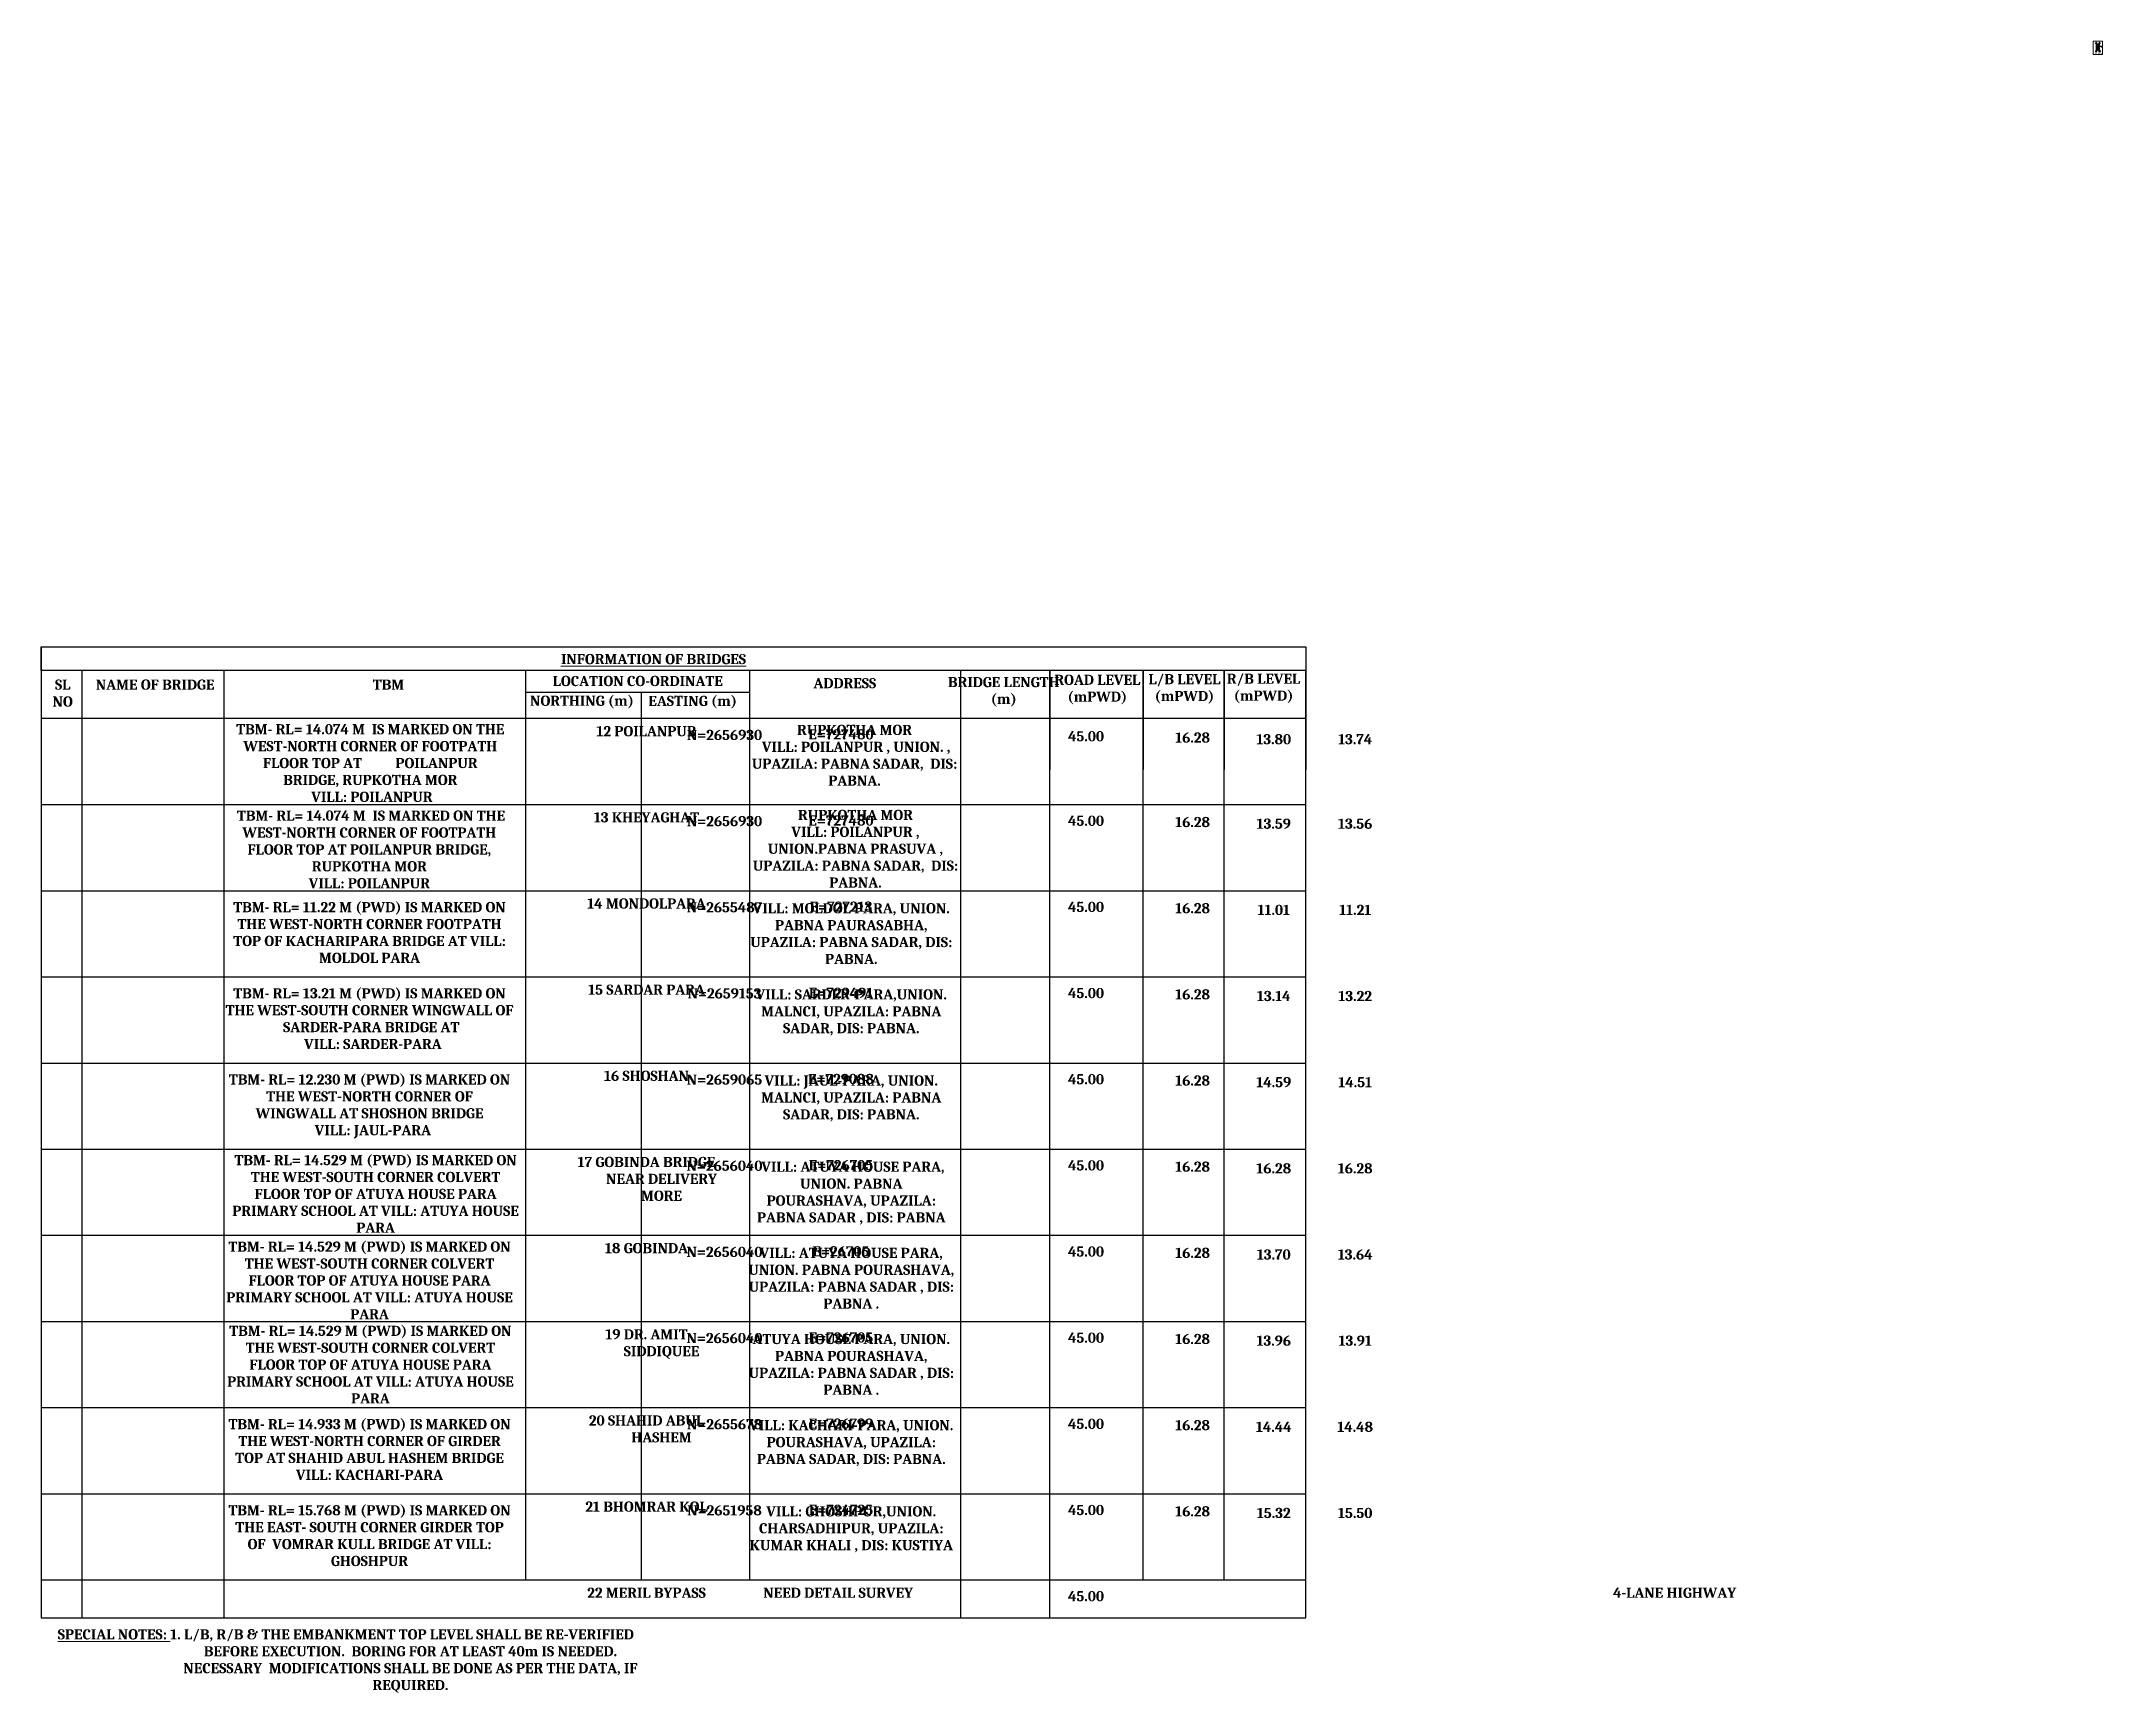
# Model space of a CAD drawing. Header units: millimetres. Extents: x 660635 to 3602845, y -5478610 to -489530.
# Drawn here: x 1075879 to 1564016, y -3151536 to -2760597 of the extents above; entities that cross this region are included whole.
import ezdxf
from ezdxf.enums import TextEntityAlignment as Align

# ---------------------------------------------------------------- set-up
doc = ezdxf.new("R2010")
doc.units = ezdxf.units.MM
doc.header["$LTSCALE"] = 25
doc.header["$MEASUREMENT"] = 0
doc.header["$PDMODE"] = 3
doc.layers.get('0').update_dxf_attribs({"lineweight": 13})
doc.layers.get('Defpoints').update_dxf_attribs({"color": 230, "lineweight": 9})
doc.layers.add('Box', color=7, linetype='Continuous')
doc.layers.add('DIM', color=8, linetype='Continuous', lineweight=13)
doc.layers.add('Text-5', color=6, linetype='Continuous', lineweight=9)
doc.styles.add('ROMANS', font='romans.shx', dxfattribs={"width": 0.8, "height": 100})
doc.styles.add('SERIFA', font='arial.ttf')
doc.styles.get("Standard").update_dxf_attribs({"font": 'swissl.ttf'})
doc.styles.add('tynrb', font='timesbd.ttf')
doc.dimstyles.get("Standard").update_dxf_attribs({"dimscale": 0, "dimtxt": 8, "dimasz": 7, "dimexe": 1, "dimexo": 1, "dimgap": 0.25, "dimtad": 1, "dimlfac": 0.0254, "dimzin": 3, "dimdsep": 46, "dimtxsty": 'SERIFA', "dimblk": 'D', "dimcen": 1, "dimse1": 1, "dimse2": 1, "dimclrd": 256, "dimclre": 256, "dimclrt": 6, "dimadec": 0, "dimazin": 0, "dimtfac": 1, "dimtofl": 0, "dimtmove": 2, "dimatfit": 3, "dimldrblk": 'D', "dimfxl": 1, "dimfrac": 1, "dimtolj": 1, "dimtzin": 3, "dimlwd": -1, "dimlwe": -1, "dimarcsym": 0})

# ---------------------------------------------------------------- blocks, each defined once
blk = doc.blocks.new('Anno_North_J_Metric')
h = blk.add_hatch(color=0)
h.paths.add_polyline_path([(-4, 0), (-5, 0, 1), (5, 0), (4, 0, -1)])
h.paths.add_polyline_path([(1, 0), (2, 0, 1), (-2, 0), (-1, 0, -1)])
at = {"color": 0}
for p, q in [((-5, 0), (-6, 0)), ((-5, 0), (-4, 0)), ((-3, 3), (-4, 4)), ((-1, 0), (-2, 0)), ((1, 1), (-1, -1)), ((1, -1), (-1, 1)), ((-1, -1), (1, 1)), ((-1, 1), (1, -1)), ((1, 0), (-1, 0)), ((-1, 0), (1, 0)), ((0, 5), (0, 6)), ((0, -1), (0, 1)), ((0, 1), (0, -1)), ((1, 0), (2, 0)), ((3, 3), (4, 4)), ((5, 0), (4, 0)), ((5, 0), (6, 0)), ((9, 0), (10, 0)), ((-3, -3), (-4, -4)), ((0, -5), (0, -6)), ((3, -3), (4, -4))]:
    blk.add_line(p, q, dxfattribs=at)
at = {"color": 0, "linetype": 'ByBlock'}
for p, q in [((6, 1), (8, 1)), ((6, 0), (6, 1)), ((6, 0), (7, 0)), ((7, 0), (6, 0)), ((8, 0), (7, 0)), ((8, 1), (8, 0)), ((6, -1), (6, 0)), ((8, -1), (6, -1)), ((7, 0), (8, 0)), ((8, 0), (8, -1))]:
    blk.add_line(p, q, dxfattribs=at)
at = {"color": 0}
for radius in [4.68, 4.17, 2, 1.41]:
    blk.add_circle((0, 0), radius, dxfattribs=at)
for points in [[(-5, 0), (-6, 0), (-7, 0)], [(-7, 0), (-5, 0), (-6, 0)], [(-4, 0), (-4, 1), (-4, -1)], [(-3, 3), (-2, 3), (-3, 2)], [(0, 4), (1, 3), (-1, 3)], [(0, 5), (0, 6), (0, 7)], [(0, 7), (0, 5), (0, 6)], [(3, 3), (3, 2), (2, 3)], [(4, 0), (3, -1), (3, 1)], [(12, 0), (10, 1), (10, 0)], [(10, 0), (10, -1), (12, 0)], [(-3, -3), (-3, -2), (-2, -3)], [(0, -4), (-1, -4), (1, -4)], [(0, -7), (0, -5), (0, -6)], [(0, -5), (0, -6), (0, -7)], [(3, -3), (2, -3), (3, -2)]]:
    blk.add_solid(points, dxfattribs=at)
at = {"color": 0, "style": 'ROMANS'}
for s, rotation, p in [('SW', 45, (-2, 2)), ('S', 270, (-3, 0)), ('NW', 315, (2, 2)), ('N', 270, (3, 0)), ('SE', 135, (-2, -2)), ('E', 180, (0, -3)), ('NE', 225, (2, -2))]:
    blk.add_text(s, height=0.5, rotation=rotation, dxfattribs=at).set_placement(p, align=Align.CENTER)
blk.add_text('W', height=0.5, dxfattribs=at).set_placement((0, 3), align=Align.CENTER)
blk = doc.blocks.new('D')
at = {"layer": 'DIM'}
for p, q in [((-1, 0), (1, 0)), ((0, 1), (0, -1))]:
    blk.add_line(p, q, dxfattribs=at)
at = {"layer": 'DIM', "color": 6, "const_width": 0.25}
blk.add_lwpolyline([(-0.125, 0, 1), (0.125, 0, 1)], format="xyb", close=True, dxfattribs=at)
blk = doc.blocks.new('*D253')
at = {"linetype": 'Continuous', "ltscale": 10, "transparency": 16777216}
blk.add_line((1563118, -2762665), (1563327, -2762665), dxfattribs=at)
at = {"layer": 'Defpoints', "color": 0, "linetype": 'Continuous', "lineweight": -2, "ltscale": 10, "transparency": 16777216}
for p in [(1563111, -2762661), (1563334, -2762661), (1563334, -2762665)]:
    blk.add_point(p, dxfattribs=at)
at = {"linetype": 'Continuous', "ltscale": 10, "transparency": 16777216, "xscale": 7, "yscale": 7, "zscale": 7, "rotation": 180}
blk.add_blockref('D', (1563111, -2762665), dxfattribs=at)
at = {"linetype": 'Continuous', "ltscale": 10, "transparency": 16777216, "xscale": 7, "yscale": 7, "zscale": 7}
blk.add_blockref('D', (1563334, -2762665), dxfattribs=at)
at = {"color": 6, "linetype": 'Continuous', "ltscale": 10, "transparency": 16777216, "insert": (1563223, -2762660), "char_height": 8, "attachment_point": 5, "style": 'SERIFA'}
blk.add_mtext('\\A1;3.0m', dxfattribs=at)
blk = doc.blocks.new('*D254')
at = {"linetype": 'Continuous', "ltscale": 10, "transparency": 16777216}
blk.add_line((1563118, -2761378), (1563327, -2761378), dxfattribs=at)
at = {"layer": 'Defpoints', "color": 0, "linetype": 'Continuous', "lineweight": -2, "ltscale": 10, "transparency": 16777216}
for p in [(1563111, -2761374), (1563334, -2761374), (1563334, -2761378)]:
    blk.add_point(p, dxfattribs=at)
at = {"linetype": 'Continuous', "ltscale": 10, "transparency": 16777216, "xscale": 7, "yscale": 7, "zscale": 7, "rotation": 180}
blk.add_blockref('D', (1563111, -2761378), dxfattribs=at)
at = {"linetype": 'Continuous', "ltscale": 10, "transparency": 16777216, "xscale": 7, "yscale": 7, "zscale": 7}
blk.add_blockref('D', (1563334, -2761378), dxfattribs=at)
at = {"color": 6, "linetype": 'Continuous', "ltscale": 10, "transparency": 16777216, "insert": (1563223, -2761373), "char_height": 8, "attachment_point": 5, "style": 'SERIFA'}
blk.add_mtext('\\A1;3.0m', dxfattribs=at)
blk = doc.blocks.new('*D255')
at = {"linetype": 'Continuous', "ltscale": 10, "transparency": 16777216}
blk.add_line((1562397, -2762019), (1562606, -2762019), dxfattribs=at)
at = {"layer": 'Defpoints', "color": 0, "linetype": 'Continuous', "lineweight": -2, "ltscale": 10, "transparency": 16777216}
for p in [(1562390, -2762015), (1562613, -2762015), (1562613, -2762019)]:
    blk.add_point(p, dxfattribs=at)
at = {"linetype": 'Continuous', "ltscale": 10, "transparency": 16777216, "xscale": 7, "yscale": 7, "zscale": 7, "rotation": 180}
blk.add_blockref('D', (1562390, -2762019), dxfattribs=at)
at = {"linetype": 'Continuous', "ltscale": 10, "transparency": 16777216, "xscale": 7, "yscale": 7, "zscale": 7}
blk.add_blockref('D', (1562613, -2762019), dxfattribs=at)
at = {"color": 6, "linetype": 'Continuous', "ltscale": 10, "transparency": 16777216, "insert": (1562501, -2762015), "char_height": 8, "attachment_point": 5, "style": 'SERIFA'}
blk.add_mtext('\\A1;3.0m', dxfattribs=at)

msp = doc.modelspace()

# ---------------------------------------------------------------- hatches: boundary and pattern name
at = {"linetype": 'Continuous', "ltscale": 10}
for points in [[(1562365.998, -2762023.756, 1), (1562405.861, -2762023.756, 1)], [(1563318.919, -2761378.295, 1), (1563358.782, -2761378.295, 1)], [(1563322.906, -2762665.232, 1), (1563362.769, -2762665.232, 1)]]:
    msp.add_hatch(color=0, dxfattribs=at).paths.add_polyline_path(points)

# ---------------------------------------------------------------- linework, layer by layer
at = {"color": 0, "linetype": 'Continuous', "lineweight": 53, "ltscale": 10}
for p, q in [((1562274.326, -2763098.768), (1562609.178, -2762800.006)), ((1562609.178, -2761230.181), (1562310.415, -2760895.33)), ((1562609.178, -2761230.181), (1562609.178, -2762800.006)), ((1563402.245, -2760895.33), (1563111.45, -2761230.181)), ((1563111.45, -2761230.181), (1563111.45, -2762800.006)), ((1563111.45, -2762035.049), (1563111.45, -2761696.408)), ((1563446.301, -2763090.801), (1563111.45, -2762800.006))]:
    msp.add_line(p, q, dxfattribs=at)
at = {"color": 0, "linetype": 'Continuous', "ltscale": 10}
for p, q in [((1562609.178, -2761696.408), (1562609.178, -2761696.408)), ((1562609.178, -2761696.408), (1562609.178, -2761696.408)), ((1563111.45, -2761047.137), (1563111.45, -2761047.137))]:
    msp.add_line(p, q, dxfattribs=at)
msp.add_lwpolyline([(1561765.166, -2760597.017), (1563961.98, -2760597.017), (1563961.98, -2763696.178), (1561765.166, -2763696.178)], close=True, dxfattribs=at)
at = {"layer": 'Text-5', "color": 0, "lineweight": -2, "ltscale": 100}
for p, q in [((1075879.334, -2903922.157), (1375280.477, -2903922.157)), ((1075879.334, -2909588.823), (1075879.334, -2903922.157)), ((1075879.334, -2903922.157), (1075879.334, -3133822.29)), ((1375280.477, -2903922.157), (1375280.477, -2909588.823)), ((1375280.477, -2903922.157), (1375280.477, -2909588.823)), ((1375280.477, -2909588.823), (1075879.334, -2909588.823)), ((1085490.1, -2909588.823), (1085490.1, -3133822.29)), ((1119081.758, -2909588.823), (1119081.758, -3133822.29)), ((1190555.817, -2909588.823), (1190555.817, -3124835.497)), ((1243605.866, -2909588.823), (1243605.866, -3124835.497)), ((1293546.478, -2909588.823), (1293546.478, -3133822.29)), ((1314697.105, -3133822.29), (1314697.105, -2909588.823)), ((1314697.105, -2909588.823), (1314697.105, -2932973.508)), ((1336779.7, -3124835.497), (1336779.7, -2909588.823)), ((1336779.7, -2909588.823), (1336779.7, -2932973.508)), ((1355997.73, -3124835.497), (1355997.73, -2909588.823)), ((1355997.73, -2909588.823), (1355997.73, -2932973.508)), ((1375280.477, -3133822.29), (1375280.477, -2909588.823)), ((1375280.477, -2909588.823), (1375280.477, -2932973.508)), ((1190555.817, -2914670.266), (1243566.879, -2914670.266)), ((1217923.501, -2914670.266), (1217923.501, -3124835.497)), ((1314697.105, -2920885.382), (1075879.334, -2920885.382)), ((1375280.477, -2920885.382), (1084569.87, -2920885.382)), ((1075879.334, -2941280.394), (1314697.105, -2941280.394)), ((1084569.87, -2941280.394), (1375280.477, -2941280.394)), ((1075879.334, -2961675.405), (1314697.105, -2961675.405)), ((1084569.87, -2961675.405), (1375280.477, -2961675.405)), ((1075879.334, -2982070.417), (1314697.105, -2982070.417)), ((1084569.87, -2982070.417), (1375280.477, -2982070.417)), ((1075879.334, -3002465.428), (1314697.105, -3002465.428)), ((1084569.87, -3002465.428), (1375280.477, -3002465.428)), ((1075879.334, -3022860.44), (1314697.105, -3022860.44)), ((1084569.87, -3022860.44), (1375280.477, -3022860.44)), ((1075879.334, -3043255.451), (1314697.105, -3043255.451)), ((1084569.87, -3043255.451), (1375280.477, -3043255.451)), ((1075879.334, -3063650.463), (1314697.105, -3063650.463)), ((1084569.87, -3063650.463), (1375280.477, -3063650.463)), ((1075879.334, -3084045.474), (1314697.105, -3084045.474)), ((1084569.87, -3084045.474), (1375280.477, -3084045.474)), ((1075879.334, -3104440.486), (1314697.105, -3104440.486)), ((1084569.87, -3104440.486), (1375280.477, -3104440.486)), ((1075879.334, -3124835.497), (1314697.105, -3124835.497)), ((1084569.87, -3124835.497), (1375280.477, -3124835.497)), ((1075879.334, -3133822.29), (1314697.105, -3133822.29)), ((1084569.87, -3133822.29), (1375280.477, -3133822.29))]:
    msp.add_line(p, q, dxfattribs=at)

# ---------------------------------------------------------------- block references
at = {"layer": 'Box', "color": 0, "xscale": 17.65071035377055, "yscale": 17.65071035377055, "zscale": 17.65071035377055, "rotation": 89.33161242715352}
msp.add_blockref('Anno_North_J_Metric', (1563607.441, -2761865.857), dxfattribs=at)

# ---------------------------------------------------------------- texts
at = {"color": 250, "linetype": 'Continuous', "ltscale": 10, "attachment_point": 1}
for s, insert, char_height, width in [('{\\fBookman Old Style|b0|i0|c0|p18;CREATIVE  SOIL  INVESTIGATION}', (1561983.985, -2760645.462), 72, 1869.06667), ('{\\fTahoma|b1|i0|c0|p34;BH-2}', (1562189.898, -2762004.772), 41, 117.64528), ('{\\fTahoma|b1|i0|c0|p34;BH-1}', (1563401.982, -2761351.342), 41, 117.64528), ('{\\fTahoma|b1|i0|c0|p34;BH-3}', (1563405.969, -2762642.264), 41, 117.64528), ('PROJECT^I: {\\C256;PABNA IRREGATION AND RURAL DEVELOPMENT}\\PCLIENT^I: EXECUTIVE ENGINEER, BANGLADESH WATER DEVELOPMENT BOARD \\P                     PABNA\\PLOCATION^I: {\\C256;BHOMRAR KOL BRIDGE, PABNA SADAR, DISTRICT- PABNA.}', (1561818.205, -2763351.956), 39, 2196.3095), ('{\\fTahoma|b1|i0|c0|p34;LOCATION SKETCH OF THE BOREHOLE POINTS}', (1561819.67, -2763241.164), 60, 2032.23662)]:
    msp.add_mtext(s, dxfattribs=dict(at, insert=insert, char_height=char_height, width=width))
at = {"layer": 'Text-5', "color": 0, "attachment_point": 2, "style": 'tynrb'}
for s, insert, char_height, width in [('{\\fCambria|b1|i0|c0|p18;\\H1.3333x;\\LINFORMATION OF BRIDGES}', (1220854.865, -2905641.715), 1800, 136930.75343), ('{\\fCambria|b1|i0|c0|p18;\\H1.3333x;SL NO}', (1080953.677, -2911692.283), 1800, 6141.17667), ('{\\fCambria|b1|i0|c0|p18;\\H1.3333x;NAME OF BRIDGE}', (1102843.562, -2911692.283), 1800, 48175.04394), ('{\\fCambria|b1|i0|c0|p18;\\H1.3333x;TBM}', (1158110.286, -2911692.283), 1800, 48175.04394), ('{\\fCambria|b1|i0|c0|p18;\\H1.3333x;LOCATION CO-ORDINATE}', (1217128.247, -2910835.446), 1800, 48175.04394), ('{\\fCambria|b1|i0|c0|p18;\\H1.3333x;ADDRESS}', (1266156.152, -2911353.283), 1800, 48175.04394), ('{\\fCambria|b1|i0|c0|p18;\\H1.3333x;BRIDGE LENGTH (m)}', (1303783.514, -2911091.273), 1800, 26576.6144), ('{\\fCambria|b1|i0|c0|p18;\\H1.3333x;ROAD LEVEL (mPWD)}', (1325946.796, -2910548.972), 1800, 26576.6144), ('{\\fCambria|b1|i0|c0|p18;\\H1.3333x;L/B LEVEL (mPWD)}', (1346572.849, -2910397.068), 1800, 26576.6144), ('{\\fCambria|b1|i0|c0|p18;\\H1.3333x;R/B LEVEL (mPWD)}', (1365310.851, -2910299.744), 1800, 26576.6144), ('{\\fCambria|b1|i0|c0|p18;\\H1.3333x;NORTHING (m)}', (1203920.197, -2915509.928), 1800, 48175.04394), ('{\\fCambria|b1|i0|c0|p18;\\H1.3333x;EASTING (m)}', (1230139.245, -2915549.248), 1800, 48175.04394), ('{\\fCambria|b1|i0|c0|p18;\\H1.3333x;12^IPOILANPUR}', (1219195.769, -2922714.472), 1800, 277473.72049), ('{\\fCambria|b1|i0|c0|p18;\\H1.33333x;N=2656930 \\P\\H0.75x;                           \\P                         }', (1237657.364, -2923606.425), 1800, 91261.63833), ('{\\fCambria|b1|i0|c186|p18;\\H1.33333x;\\C7;RUPKOTHA MOR\\P\\fCambria|b1|i0|c0|p18;\\C0; VILL: \\fCambria|b1|i0|c186|p18;\\C7;POILANPUR\\fCambria|b1|i0|c0|p18;\\C0; , UNION. , UPAZILA: PABNA SADAR,  DIS: PABNA.\\H0.75x;                         \\P\\fRomantic|b0|i0|c2|p2;\\P\\fCambria|b1|i0|c0|p18;\\P\\P\\P\\P                         }', (1268450.898, -2922414.236), 1800, 53926.37377), ('{\\fCambria|b1|i0|c0|p18; E=727480\\P                         }', (1264848.178, -2923467.789), 2400, 91261.63833), ('{\\fCambria|b1|i0|c0|p18;\\H1.33333x;45.00}', (1323263.732, -2923920.079), 1800, 55500.54741), ('{\\fCambria|b1|i0|c0|p18;\\H1.33333x;16.28}', (1348503.732, -2924224.747), 1800, 55500.54741), ('{\\fCambria|b1|i0|c0|p18;\\H1.33333x;13.80}', (1367721.762, -2924620.53), 1800, 55500.54741), ('{\\fCambria|b1|i0|c0|p18;\\H1.33333x;13.74}', (1387004.509, -2924620.53), 1800, 55500.54741), ('{\\fCambria|b1|i0|c0|p18;\\H1.3333x;13^IKHEYAGHAT}', (1219195.769, -2943109.483), 1800, 277473.72049), ('{\\fCambria|b1|i0|c186|p18;\\H1.33333x;\\C7;RUPKOTHA MOR\\P\\fCambria|b1|i0|c0|p18;\\C0;VILL: \\fCambria|b1|i0|c186|p18;\\C7;POILANPUR\\fCambria|b1|i0|c0|p18;\\C0; , UNION.PABNA PRASUVA , UPAZILA: PABNA SADAR,  DIS: PABNA.\\H0.75x;                         \\P\\fRomantic|b0|i0|c2|p2;\\P\\fCambria|b1|i0|c0|p18;\\P\\P\\P\\P                         }', (1268670.59, -2942543.533), 1800, 52636.72662), ('{\\fCambria|b1|i0|c0|p18;\\H1.33333x;N=2656930  \\P\\H0.75x;                           \\P                         }', (1237657.364, -2944001.436), 1800, 91261.63833), ('{\\fCambria|b1|i0|c0|p18; E=727480\\P                         }', (1264848.178, -2943862.8), 2400, 91261.63833), ('{\\fCambria|b1|i0|c0|p18;\\H1.33333x;45.00}', (1323263.732, -2943919.307), 1800, 55500.54741), ('{\\fCambria|b1|i0|c0|p18;\\H1.33333x;16.28}', (1348503.732, -2944223.974), 1800, 55500.54741), ('{\\fCambria|b1|i0|c0|p18;\\H1.33333x;13.59}', (1367721.762, -2944619.758), 1800, 55500.54741), ('{\\fCambria|b1|i0|c0|p18;\\H1.33333x;13.56}', (1387004.509, -2944619.758), 1800, 55500.54741), ('{\\fCambria|b1|i0|c0|p18;\\H1.3333x;14^IMONDOLPARA        }', (1219195.769, -2963504.495), 1800, 277473.72049), ('{\\fCambria|b1|i0|c0|p18;\\H1.33333x;N=2655487  \\P\\H0.75x;                           \\P                         }', (1237657.364, -2964396.448), 1800, 91261.63833), ('{\\fCambria|b1|i0|c0|p18;\\H1.33333x;VILL: MOLDOL PARA, UNION. PABNA PAURASABHA, UPAZILA: PABNA SADAR, DIS: PABNA.\\P\\H0.75x;                         \\P\\fRomantic|b0|i0|c2|p2;\\P\\fCambria|b1|i0|c0|p18;\\P\\P\\P\\P                         }', (1267682.299, -2964630.437), 1800, 51447.04342), ('{\\fCambria|b1|i0|c0|p18; E=727213\\P\\P                         }', (1264848.178, -2964257.812), 2400, 91261.63833), ('{\\fCambria|b1|i0|c0|p18;\\H1.33333x;45.00}', (1323263.732, -2964314.318), 1800, 55500.54741), ('{\\fCambria|b1|i0|c0|p18;\\H1.33333x;16.28}', (1348503.732, -2964618.986), 1800, 55500.54741), ('{\\fCambria|b1|i0|c0|p18;\\H1.33333x;11.01}', (1367721.762, -2965014.77), 1800, 55500.54741), ('{\\fCambria|b1|i0|c0|p18;\\H1.33333x;11.21}', (1387004.509, -2965014.77), 1800, 55500.54741), ('{\\fCambria|b1|i0|c0|p18;\\H1.3333x;15^ISARDAR PARA        }', (1219195.769, -2983899.507), 1800, 277473.72049), ('{\\fCambria|b1|i0|c0|p18;\\H1.33333x;N=\\A1;\\C256;\\c0;2659153\\A0;\\P\\C0;  \\P\\H0.75x;                           \\P                         }', (1237657.364, -2984791.459), 1800, 91261.63833), ('{\\fCambria|b1|i0|c0|p18;\\H1.33333x;\\C256;\\c0;VILL: SARDER-PARA,UNION. MALNCI, UPAZILA: PABNA SADAR, DIS: PABNA.\\P\\H0.75x;\\C0;                         \\P\\fRomantic|b0|i0|c2|p2;\\P\\fCambria|b1|i0|c0|p18;\\P\\P\\P\\P                         }', (1267682.299, -2985025.448), 1800, 51262.63214), ('{\\fCambria|b1|i0|c0|p18; E=\\A1;\\C256;\\c0;729491\\A0;\\C0;\\P\\P                         }', (1264848.178, -2984652.823), 2400, 91261.63833), ('{\\fCambria|b1|i0|c0|p18;\\H1.33333x;45.00}', (1323263.732, -2984709.33), 1800, 55500.54741), ('{\\fCambria|b1|i0|c0|p18;\\H1.33333x;16.28}', (1348503.732, -2985013.997), 1800, 55500.54741), ('{\\fCambria|b1|i0|c0|p18;\\H1.33333x;13.14}', (1367721.762, -2985409.781), 1800, 55500.54741), ('{\\fCambria|b1|i0|c0|p18;\\H1.33333x;13.22}', (1387004.509, -2985409.781), 1800, 55500.54741), ('{\\fCambria|b1|i0|c0|p18;\\H1.3333x;16^ISHOSHAN        }', (1219195.769, -3004294.518), 1800, 277473.72049), ('{\\fCambria|b1|i0|c0|p18;\\H1.33333x;N=\\A1;\\C256;\\c0;2659065\\A0;\\C0;  \\P\\H0.75x;                           \\P                         }', (1237657.364, -3005186.471), 1800, 91261.63833), ('{\\fCambria|b1|i0|c0|p18;\\H1.33333x;\\C256;\\c0;VILL: JAUL-PARA, UNION. MALNCI, UPAZILA: PABNA SADAR, DIS: PABNA.\\P\\H0.75x;\\C0;                         \\P\\fRomantic|b0|i0|c2|p2;\\P\\fCambria|b1|i0|c0|p18;\\P\\P\\P\\P                         }', (1267682.299, -3005420.46), 1800, 51873.62351), ('{\\fCambria|b1|i0|c0|p18; E=\\A1;\\C256;\\c0;729088\\A0;\\C0;\\P\\P                         }', (1264848.178, -3005047.835), 2400, 91261.63833), ('{\\fCambria|b1|i0|c0|p18;\\H1.33333x;45.00}', (1323263.732, -3005104.341), 1800, 55500.54741), ('{\\fCambria|b1|i0|c0|p18;\\H1.33333x;16.28}', (1348503.732, -3005409.009), 1800, 55500.54741), ('{\\fCambria|b1|i0|c0|p18;\\H1.33333x;14.59}', (1367721.762, -3005804.793), 1800, 55500.54741), ('{\\fCambria|b1|i0|c0|p18;\\H1.33333x;14.51}', (1387004.509, -3005804.793), 1800, 55500.54741), ('{\\fCambria|b1|i0|c0|p18;\\H1.3333x;17^IGOBINDA BRIDGE \\P         NEAR DELIVERY\\P         MORE\\P        }', (1219195.769, -3024689.53), 1800, 277473.72049), ('{\\fCambria|b1|i0|c0|p18;\\H1.33333x;N=2656040  \\P\\H0.75x;                           \\P                         }', (1237657.364, -3025581.482), 1800, 91261.63833), ('{\\fCambria|b1|i0|c0|p18;\\H1.33333x; VILL: ATUYA HOUSE PARA, UNION. PABNA POURASHAVA, UPAZILA: PABNA SADAR , DIS: PABNA \\P\\H0.75x;                         \\P\\fRomantic|b0|i0|c2|p2;\\P\\fCambria|b1|i0|c0|p18;\\P\\P\\P\\P                         }', (1267682.299, -3025815.471), 1800, 47293.09663), ('{\\fCambria|b1|i0|c0|p18; E=726705\\P\\P                         }', (1264848.178, -3025442.846), 2400, 91261.63833), ('{\\fCambria|b1|i0|c0|p18;\\H1.33333x;45.00}', (1323263.732, -3025499.353), 1800, 55500.54741), ('{\\fCambria|b1|i0|c0|p18;\\H1.33333x;16.28}', (1348503.732, -3025804.021), 1800, 55500.54741), ('{\\fCambria|b1|i0|c0|p18;\\H1.33333x;16.28}', (1367721.762, -3026199.804), 1800, 55500.54741), ('{\\fCambria|b1|i0|c0|p18;\\H1.33333x;16.28}', (1387004.509, -3026199.804), 1800, 55500.54741), ('{\\fCambria|b1|i0|c0|p18;\\H1.3333x;18^IGOBINDA\\P        }', (1219195.769, -3045084.541), 1800, 277473.72049), ('{\\fCambria|b1|i0|c0|p18;\\H1.33333x;N=2656040 \\P\\H0.75x;                           \\P                         }', (1237657.364, -3045976.494), 1800, 91261.63833), ('{\\fCambria|b1|i0|c0|p18; E=26705\\P                         }', (1264848.178, -3045837.858), 2400, 91261.63833), ('{\\fCambria|b1|i0|c0|p18;\\H1.33333x;45.00}', (1323263.732, -3045894.364), 1800, 55500.54741), ('{\\fCambria|b1|i0|c0|p18;\\H1.33333x;VILL: ATUYA HOUSE PARA, UNION. PABNA POURASHAVA, UPAZILA: PABNA SADAR , DIS: PABNA .\\P\\P\\H0.75x;                         \\P\\fRomantic|b0|i0|c2|p2;\\P\\fCambria|b1|i0|c0|p18;\\P\\P\\P\\P                         }', (1267682.299, -3046210.483), 1800, 55500.54741), ('{\\fCambria|b1|i0|c0|p18;\\H1.33333x;16.28}', (1348503.732, -3046199.032), 1800, 55500.54741), ('{\\fCambria|b1|i0|c0|p18;\\H1.33333x;13.70}', (1367721.762, -3046594.816), 1800, 55500.54741), ('{\\fCambria|b1|i0|c0|p18;\\H1.33333x;13.64}', (1387004.509, -3046594.816), 1800, 55500.54741), ('{\\fCambria|b1|i0|c0|p18;\\H1.3333x;19^IDR. AMIT \\P         SIDDIQUEE        }', (1219195.769, -3065479.553), 1800, 277473.72049), ('{\\fCambria|b1|i0|c0|p18;\\H1.33333x;N=2656040  \\P\\H0.75x;                           \\P                         }', (1237657.364, -3066371.505), 1800, 91261.63833), ('{\\fCambria|b1|i0|c0|p18;\\H1.33333x;ATUYA HOUSE PARA, UNION. PABNA POURASHAVA, UPAZILA: PABNA SADAR , DIS: PABNA .\\P\\P\\H0.75x;                         \\P\\fRomantic|b0|i0|c2|p2;\\P\\fCambria|b1|i0|c0|p18;\\P\\P\\P\\P                         }', (1267682.299, -3066605.494), 1800, 50780.51446), ('{\\fCambria|b1|i0|c0|p18; E=726705\\P\\P                         }', (1264848.178, -3066232.869), 2400, 91261.63833), ('{\\fCambria|b1|i0|c0|p18;\\H1.33333x;45.00}', (1323263.732, -3066289.376), 1800, 55500.54741), ('{\\fCambria|b1|i0|c0|p18;\\H1.33333x;16.28}', (1348503.732, -3066594.044), 1800, 55500.54741), ('{\\fCambria|b1|i0|c0|p18;\\H1.33333x;13.96}', (1367721.762, -3066989.827), 1800, 55500.54741), ('{\\fCambria|b1|i0|c0|p18;\\H1.33333x;13.91}', (1387004.509, -3066989.827), 1800, 55500.54741), ('{\\fCambria|b1|i0|c0|p18;\\H1.3333x;20^ISHAHID ABUL \\P         HASHEM        }', (1219195.769, -3085874.564), 1800, 277473.72049), ('{\\fCambria|b1|i0|c0|p18;\\H1.33333x;N=\\C256;\\c0;2655678\\C0; \\P\\H0.75x;                           \\P                         }', (1237657.364, -3086766.517), 1800, 91261.63833), ('{\\fCambria|b1|i0|c0|p18;\\H1.33333x;\\C256;\\c0;VILL: KACHARI-PARA, UNION. POURASHAVA, UPAZILA: PABNA SADAR, DIS: PABNA.\\P\\H0.75x;\\C0;                         \\P\\fRomantic|b0|i0|c2|p2;\\P\\fCambria|b1|i0|c0|p18;\\P\\P\\P\\P                         }', (1267682.299, -3087000.506), 1800, 50437.00708), ('{\\fCambria|b1|i0|c0|p18; E=\\C256;\\c0;726799\\C0;\\P\\P                         }', (1264848.178, -3086627.881), 2400, 91261.63833), ('{\\fCambria|b1|i0|c0|p18;\\H1.33333x;45.00}', (1323263.732, -3086684.387), 1800, 55500.54741), ('{\\fCambria|b1|i0|c0|p18;\\H1.33333x;16.28}', (1348503.732, -3086989.055), 1800, 55500.54741), ('{\\fCambria|b1|i0|c0|p18;\\H1.33333x;14.44}', (1367721.762, -3087384.839), 1800, 55500.54741), ('{\\fCambria|b1|i0|c0|p18;\\H1.33333x;14.48}', (1387004.509, -3087384.839), 1800, 55500.54741), ('{\\fCambria|b1|i0|c0|p18;\\H1.3333x;21^IBHOMRAR KOL        }', (1219195.769, -3106269.576), 1800, 277473.72049), ('{\\fCambria|b1|i0|c0|p18;\\H1.33333x;N=\\A1;2651958\\A0; \\P\\H0.75x;                           \\P                         }', (1237657.364, -3107161.528), 1800, 91261.63833), ('{\\fCambria|b1|i0|c0|p18;\\H1.33333x;VILL: GHOSHPUR,UNION. CHARSADHIPUR, UPAZILA: KUMAR KHALI , DIS: KUSTIYA\\H0.75x;                         \\P\\fRomantic|b0|i0|c2|p2;\\P\\fCambria|b1|i0|c0|p18;\\P\\P\\P\\P                         }', (1267682.299, -3107395.517), 1800, 55500.54741), ('{\\fCambria|b1|i0|c0|p18; E=\\A1;724725\\A0;\\P\\P                         }', (1264848.178, -3107022.892), 2400, 91261.63833), ('{\\fCambria|b1|i0|c0|p18;\\H1.33333x;45.00}', (1323263.732, -3107079.399), 1800, 55500.54741), ('{\\fCambria|b1|i0|c0|p18;\\H1.33333x;16.28}', (1348503.732, -3107384.067), 1800, 55500.54741), ('{\\fCambria|b1|i0|c0|p18;\\H1.33333x;15.32}', (1367721.762, -3107779.85), 1800, 55500.54741), ('{\\fCambria|b1|i0|c0|p18;\\H1.33333x;15.50}', (1387004.509, -3107779.85), 1800, 55500.54741), ('{\\fCambria|b1|i0|c0|p18;\\H1.3333x;22^IMERIL BYPASS   }', (1219195.769, -3126664.587), 1800, 277473.72049), ('{\\fCambria|b1|i0|c0|p18;\\H1.3333x;NEED DETAIL SURVEY}', (1264591.103, -3126664.587), 1800, 277473.72049), ('{\\fCambria|b1|i0|c0|p18;\\H1.33333x;45.00}', (1323263.732, -3127474.41), 1800, 55500.54741), ('{\\fCambria|b1|i0|c0|p18;\\H1.3333x;4-LANE HIGHWAY}', (1462644.02, -3126664.587), 1800, 282348.86002), ('\\pi-30600,l30600;{\\fCambria|b1|i0|c0|p18;\\H1.3333x;\\LSPECIAL NOTES:\\l 1. L/B, R/B & THE EMBANKMENT TOP LEVEL SHALL BE RE-VERIFIED BEFORE EXECUTION.  BORING FOR AT LEAST 40m IS NEEDED. NECESSARY  MODIFICATIONS SHALL BE DONE AS PER THE DATA, IF REQUIRED.}', (1148004.913, -3136507.696), 1800, 142809.70961)]:
    msp.add_mtext(s, dxfattribs=dict(at, insert=insert, char_height=char_height, width=width))
at = {"layer": 'Text-5', "color": 0, "lineweight": -2, "ltscale": 100, "char_height": 1800, "attachment_point": 2, "style": 'tynrb'}
for s, insert, width in [('{\\fCambria|b1|i0|c0|p18;\\H1.33333x;TBM- RL= 14.074 M  IS MARKED ON THE WEST-NORTH CORNER OF FOOTPATH FLOOR TOP AT \\C7;         \\fCambria|b1|i0|c186|p18;POILANPUR \\fCambria|b1|i0|c0|p18;B\\fCambria|b1|i0|c186|p18;RIDGE\\fCambria|b1|i0|c0|p18;,\\fCambria|b1|i0|c186|p18; RUPKOTHA MOR\\P\\fCambria|b1|i0|c0|p18;\\C0; VILL: \\fCambria|b1|i0|c186|p18;\\C7;POILANPUR}', (1153795.73, -2922253.369), 63417.77125), ('{\\fCambria|b1|i0|c0|p18;\\H1.33333x; TBM- RL= 14.074 M  IS MARKED ON THE WEST-NORTH CORNER OF FOOTPATH FLOOR TOP AT \\fCambria|b1|i0|c186|p18;\\C7;POILANPUR \\fCambria|b1|i0|c0|p18;B\\fCambria|b1|i0|c186|p18;RIDGE\\fCambria|b1|i0|c0|p18;,\\fCambria|b1|i0|c186|p18; RUPKOTHA MOR\\P\\fCambria|b1|i0|c0|p18;\\C0;VILL: \\fCambria|b1|i0|c186|p18;\\C7;POILANPUR\\fCambria|b1|i0|c0|p18;\\C0; }', (1153574.671, -2942707.588), 68217.56364), ('{\\fCambria|b1|i0|c0|p18;\\H1.33333x;TBM- RL= 11.22 M (PWD) IS MARKED ON THE WEST-NORTH CORNER FOOTPATH TOP OF KACHARIPARA BRIDGE AT VILL: MOLDOL PARA}', (1153618.469, -2964371.589), 68217.56364), ('{\\fCambria|b1|i0|c0|p18;\\H1.33333x;\\C256;\\c0;TBM- RL= \\A1;13.21\\A0; M (PWD) IS MARKED ON THE WEST-SOUTH CORNER WINGWALL OF  SARDER-PARA\\fCambria|b1|i0|c186|p18; \\fCambria|b1|i0|c0|p18;B\\fCambria|b1|i0|c186|p18;RIDGE\\fCambria|b1|i0|c0|p18; AT\\fCambria|b1|i0|c186|p18;\\P\\fCambria|b1|i0|c0|p18;  VILL: SARDER-PARA                  }', (1153618.469, -2984766.6), 68217.56364), ('{\\fCambria|b1|i0|c0|p18;\\H1.33333x;\\C256;\\c0;TBM- RL= \\A1;12.23\\A0;0 M (PWD) IS MARKED ON THE WEST-NORTH CORNER OF WINGWALL AT \\fCambria|b1|i0|c186|p18;SHOSHON \\fCambria|b1|i0|c0|p18;B\\fCambria|b1|i0|c186|p18;RIDGE\\P\\fCambria|b1|i0|c0|p18;  VILL: JAUL-PARA}', (1153618.469, -3005161.612), 68217.56364), ('{\\fCambria|b1|i0|c0|p18;\\H1.33333x;TBM- RL= 14.529 M (PWD) IS MARKED ON THE WEST-SOUTH CORNER COLVERT FLOOR TOP OF ATUYA HOUSE PARA PRIMARY SCHOOL AT VILL: ATUYA HOUSE PARA}', (1155049.146, -3024251.473), 68217.56364), ('{\\fCambria|b1|i0|c0|p18;\\H1.33333x;TBM- RL= 14.529 M (PWD) IS MARKED ON THE WEST-SOUTH CORNER COLVERT FLOOR TOP OF ATUYA HOUSE PARA PRIMARY SCHOOL AT VILL: ATUYA HOUSE PARA}', (1153618.469, -3044733.518), 68217.56364), ('{\\fCambria|b1|i0|c0|p18;\\H1.33333x;TBM- RL= 14.529 M (PWD) IS MARKED ON THE WEST-SOUTH CORNER COLVERT FLOOR TOP OF ATUYA HOUSE PARA PRIMARY SCHOOL AT VILL: ATUYA HOUSE PARA}', (1153824.282, -3064660.578), 68217.56364), ('{\\fCambria|b1|i0|c0|p18;\\H1.33333x;\\C256;\\c0;TBM- RL= 14.933 M (PWD) IS MARKED ON THE WEST-NORTH CORNER OF GIRDER TOP AT SHAHID ABUL HASHEM BRIDGE VILL: KACHARI-PARA}', (1153618.469, -3086741.658), 68217.56364), ('{\\fCambria|b1|i0|c0|p18;\\H1.33333x;TBM- RL= \\A1;15.768\\A0; M (PWD) IS MARKED ON THE EAST- SOUTH CORNER GIRDER TOP OF  VOMRAR KULL BRIDGE AT VILL: GHOSHPUR\\P                        \\A1;\\fTimes New Roman Baltic|b1|i0|c0|p18;\\H0.75x;\\P\\A0;\\fTimes New Roman Baltic|b0|i0|c186|p18;\\P\\fRomantic|b0|i0|c2|p2; }', (1153618.469, -3107136.669), 68217.56364)]:
    msp.add_mtext(s, dxfattribs=dict(at, insert=insert, width=width))

# ---------------------------------------------------------------- dimensions: what is measured, and where the dimension line sits
at = {"color": 0, "linetype": 'Continuous', "ltscale": 10}
for base, p1, p2, picture, middle in [((1562612.62, -2762019.078), (1562389.782, -2762015.093), (1562612.62, -2762015.093), '*D255', (1562501.201, -2762014.741)), ((1563334.288, -2761377.601), (1563111.45, -2761373.617), (1563334.288, -2761373.617), '*D254', (1563222.869, -2761373.264)), ((1563334.288, -2762664.539), (1563111.45, -2762660.554), (1563334.288, -2762660.554), '*D253', (1563222.869, -2762660.201))]:
    dim = msp.add_linear_dim(base=base, p1=p1, p2=p2, text='3.0m', dimstyle='Standard', override={"dimscale": 1, "dimpost": 'm'}, dxfattribs=at)
    dim.commit()
    dim.dimension.update_dxf_attribs({"geometry": picture, "text_midpoint": middle})

doc.saveas('drawing.dxf')
